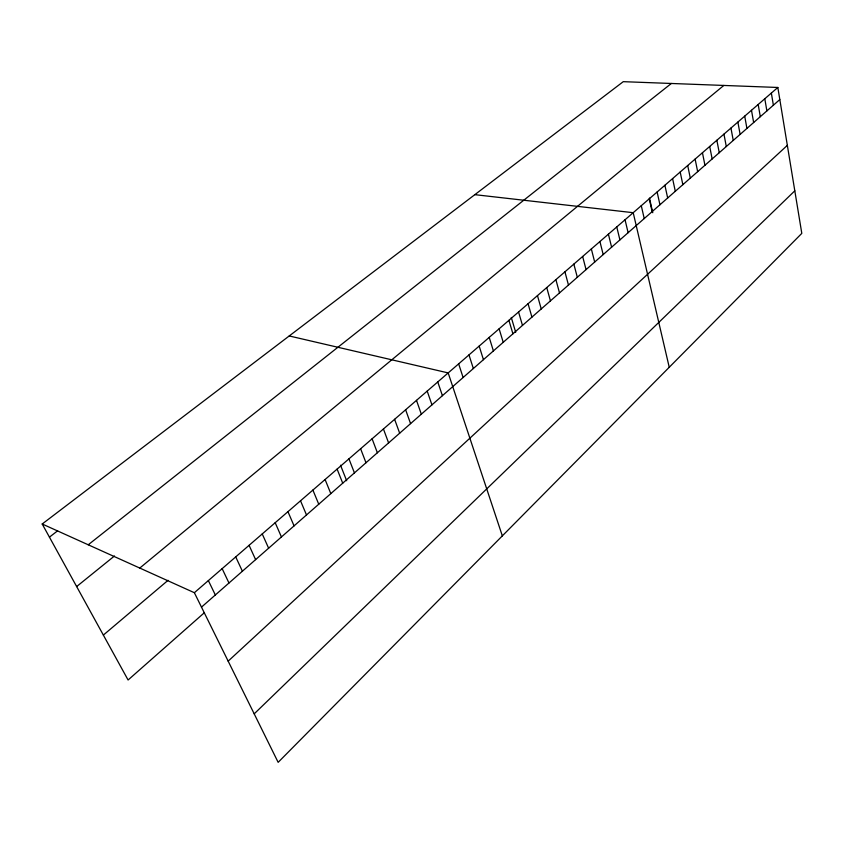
<?xml version="1.0" encoding="UTF-8"?>
<svg xmlns="http://www.w3.org/2000/svg" width="844" height="844" viewBox="0 0 844 844"><rect width="100%" height="100%" fill="white"/><g stroke="black" fill="none" stroke-linecap="round" stroke-linejoin="round"><path stroke-width="1.27" d="M254.202 713.845L794.805 190.818M228.165 661.147L787.336 145.358M204.332 612.733L128.088 680L42.2 523.997L623.273 81.668L777.83 87.47L801.8 233.377L278.151 762.332L194.363 592.71L42.2 523.997M201.484 607.131L779.814 99.56M194.363 592.71L777.83 87.47M103.358 635.078L168.051 580.324M139.777 568.065L723.814 85.444M76.646 586.559L114.467 555.985M88.23 544.791L671.349 83.472M49.437 537.143L57.603 530.834M474.834 194.658L633.211 212.699L669.239 367.277M289.228 335.954L448.185 372.921L502.338 535.887M208.362 580.588L215.336 594.967M222.151 568.645L228.967 583.004M235.719 556.892L242.397 571.219M249.085 545.329L255.605 559.625M262.241 533.936L268.624 548.199M275.197 522.721L281.442 536.953M287.952 511.675L294.06 525.875M300.517 500.787L306.499 514.956M312.892 490.069L318.747 504.206M325.088 479.519L330.816 493.613M337.104 469.106L342.717 483.179M340.512 465.223L346.673 480.742M348.941 458.862L354.438 472.893M360.61 448.755L365.99 462.755M372.109 438.796L377.373 452.764M383.44 428.984L388.599 442.91M394.612 419.31L399.666 433.194M405.626 409.773L410.574 423.625M416.493 400.362L421.335 414.172M427.201 391.088L431.949 404.867M437.762 381.942L442.414 395.678M458.651 363.859L463.113 377.511M468.979 354.913L473.347 368.533M479.17 346.093L483.443 359.671M489.214 337.389L493.402 350.935M499.12 328.812L503.224 342.305M508.9 320.34L512.92 333.802M511.285 317.46L515.695 332.304M518.554 311.985L522.478 325.404M528.07 303.745L531.92 317.122M537.47 295.611L541.236 308.946M546.743 287.582L550.436 300.875M555.89 279.649L559.509 292.91M564.931 271.831L568.466 285.04M573.846 264.109L577.317 277.286M582.655 256.481L586.053 269.616M591.349 248.959L594.672 262.051M599.926 241.521L603.186 254.571M608.408 234.178L611.605 247.186M616.774 226.93L619.907 239.896M625.045 219.767L628.115 232.701M641.282 205.714L644.225 218.564M649.458 198.055L652.76 212.73M649.247 198.815L652.138 211.612M657.128 191.989L659.945 204.754M664.903 185.258L667.667 197.981M672.594 178.601L675.305 191.282M680.19 172.018L682.849 184.667M687.702 165.519L690.297 178.126M695.118 159.094L697.661 171.659M702.451 152.743L704.94 165.266M709.698 146.466L712.146 158.946M716.862 140.262L719.257 152.711M723.952 134.133L726.294 146.529M730.946 128.066L733.246 140.431M737.878 122.074L740.125 134.396M744.724 116.145L746.919 128.425M751.487 110.279L753.65 122.528M758.186 104.487L760.296 116.683M764.801 98.748L766.879 110.912M771.353 93.083L773.378 105.205"/></g></svg>
